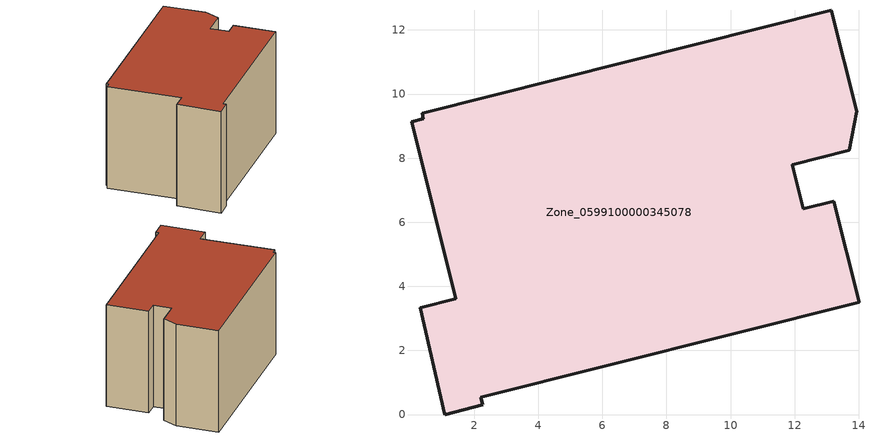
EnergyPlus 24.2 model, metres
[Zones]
Zone_0599100000345078
 floor ground (C_G): 13.94,9.46 13.7,8.25 11.92,7.8 12.27,6.42 13.22,6.66 14.01,3.51 2.21,0.54 2.27,0.31 1.09,0 0.32,3.34 1.43,3.62 0.04,9.13 0.41,9.23 0.38,9.4 13.15,12.61 z0
 wall outside (C_F): 12.27,6.42 11.92,7.8 13.7,8.25 13.94,9.46 13.15,12.61 0.38,9.4 0.41,9.23 0.04,9.13 1.43,3.62 0.32,3.34 1.09,0 2.27,0.31 2.21,0.54 14.01,3.51 13.22,6.66 12.27,6.42 z0:8.23
 roof outside (C_R): 13.7,8.25 13.94,9.46 13.15,12.61 0.38,9.4 0.41,9.23 0.04,9.13 1.43,3.62 0.32,3.34 1.09,0 2.27,0.31 2.21,0.54 14.01,3.51 13.22,6.66 12.27,6.42 11.92,7.8 z8.23
[BUILDING]
Pand.0599100000345078: North Axis=0; Terrain=City; Loads Convergence Tolerance Value=0.04; Temperature Convergence Tolerance Value=0.4; Solar Distribution=FullExterior; Maximum Number of Warmup Days=25; Minimum Number of Warmup Days=1
[Site:Location]
Rotterdam.The.Hague.AP_ZH_NLD Design_Conditions: Latitude=51.96; Longitude=4.45; Time Zone=1; Elevation=-4.5
[SITE:GROUNDTEMPERATURE:BUILDINGSURFACE]
18, 18, 18, 18, 18, 18, 18, 18, 18, 18, 18, 18
[MATERIAL] Thermal Absorptance=0.9; Solar Absorptance=0.7; Visible Absorptance=0.7
Name | Roughness | Thickness | Conductivity | Density | Specific Heat
G.TC.1992-2005 | MediumSmooth | 0.15 | 0.06 | 540 | 1210
F.TC.1992-2005 | Rough | 0.3 | 0.12 | 1920 | 840
R.TC.1992-2005 | MediumRough | 0.2 | 0.08 | 1500 | 1000
[CONSTRUCTION]
C_G: G.TC.1992-2005
C_F: F.TC.1992-2005
C_R: R.TC.1992-2005
[ZONE]
Zone_0599100000345078: Type=1; Multiplier=1; Ceiling Height=Autocalculate; Volume=Autocalculate; Floor Area=autocalculate; Part of Total Floor Area=Yes
[ZONEINFILTRATION:DESIGNFLOWRATE]
Infil_Zone_0599100000345078: Zone or ZoneList or Space or SpaceList=Zone_0599100000345078; Schedule=AlwaysOn; Design Flow Rate Calculation Method=Flow/Area; Flow Rate per Floor Area=0.0015; Constant Term Coefficient=1; Temperature Term Coefficient=0; Velocity Term Coefficient=0; Velocity Squared Term Coefficient=0
[HVACTEMPLATE:ZONE:IDEALLOADSAIRSYSTEM]
Zone_0599100000345078: Maximum Heating Supply Air Temperature=50; Minimum Cooling Supply Air Temperature=13; Maximum Heating Supply Air Humidity Ratio=0.0156; Minimum Cooling Supply Air Humidity Ratio=0.0077; Heating Limit=NoLimit; Cooling Limit=NoLimit; Dehumidification Control Type=ConstantSensibleHeatRatio; Cooling Sensible Heat Ratio=0.7; Dehumidification Setpoint=60; Humidification Control Type=None; Humidification Setpoint=30; Outdoor Air Method=None; Outdoor Air Flow Rate per Person=0.00944; Outdoor Air Flow Rate per Zone Floor Area=0; Outdoor Air Flow Rate per Zone=0; Demand Controlled Ventilation Type=None; Outdoor Air Economizer Type=NoEconomizer; Heat Recovery Type=None; Sensible Heat Recovery Effectiveness=0.7; Latent Heat Recovery Effectiveness=0.65
[ZONECONTROL:THERMOSTAT]
ThermostatControl_Zone_0599100000345078: Zone or ZoneList=Zone_0599100000345078; Control Type Schedule=DualSetpointControlType; Control 1=Thermostat_Zone_0599100000345078; Temperature Difference Between Cutout And Setpoint=0
[THERMOSTATSETPOINT:DUALSETPOINT]
Thermostat_Zone_0599100000345078: Heating Setpoint Temperature Schedule=HeatingSetpoint_Zone_0599100000345078; Cooling Setpoint Temperature Schedule=CoolingSetpoint_Zone_0599100000345078
[SCHEDULE:COMPACT]
HeatingSetpoint_Zone_0599100000345078: Through: 12/31, For: AllDays, Until: 24:00, 21
CoolingSetpoint_Zone_0599100000345078: Through: 12/31, For: AllDays, Until: 24:00, 24
DualSetpointControlType: Through: 12/31, For: AllDays, Until: 24:00, 4
AlwaysOn: Through: 12/31, For: AllDays, Until: 24:00, 1
